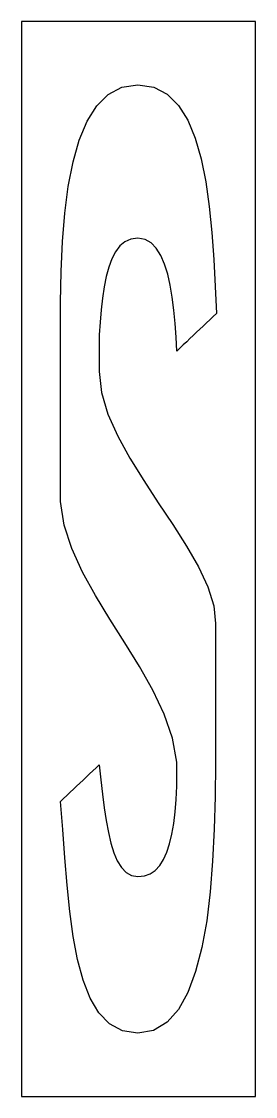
# Model space of a CAD drawing. Extents: x 0 to 24, y 0 to 110.
import ezdxf

# ---------------------------------------------------------------- set-up
doc = ezdxf.new("R2010")
doc.units = 0
doc.layers.add('CUT', color=7, linetype='Continuous')
doc.layers.add('OUTSIDE', color=1, linetype='Continuous')

msp = doc.modelspace()

# ---------------------------------------------------------------- linework, layer by layer
at = {"layer": 'CUT'}
msp.add_lwpolyline([(13.5703, 103.2736), (14.9474, 102.5536), (16.1065, 101.4112), (17.0477, 99.8944), (17.8105, 98.0512), (18.4149, 95.9392), (18.8904, 93.5872), (19.2471, 91.0528), (19.5046, 88.3936), (19.7127, 85.6576), (19.8613, 82.8832), (20, 80.1184), (19.6533, 79.8016), (19.3164, 79.4752), (18.9796, 79.1584), (18.6328, 78.832), (18.296, 78.5152), (17.9591, 78.1984), (17.6124, 77.872), (17.2755, 77.5552), (16.9387, 77.2288), (16.592, 76.912), (16.2551, 76.5952), (15.9183, 76.2688), (15.8489, 77.6896), (15.7498, 79.1008), (15.631, 80.464), (15.4625, 81.7792), (15.2545, 83.0176), (14.9969, 84.16), (14.67, 85.1776), (14.2935, 86.0704), (13.8279, 86.7904), (13.2929, 87.3376), (12.6687, 87.6928), (11.9455, 87.8176), (11.2223, 87.7312), (10.608, 87.4624), (10.0731, 87.0304), (9.6272, 86.4352), (9.2508, 85.7056), (8.9437, 84.8608), (8.6861, 83.8912), (8.4879, 82.8352), (8.3195, 81.6928), (8.1808, 80.4928), (8.0718, 79.2352), (7.9728, 77.9392), (7.9728, 77.6224), (7.9728, 77.3152), (7.9728, 76.9984), (7.9728, 76.6912), (7.9728, 76.3744), (7.9728, 76.0672), (7.9728, 75.7504), (7.9728, 75.4432), (7.9728, 75.1264), (7.9728, 74.8192), (7.9728, 74.5024), (7.9728, 74.1952), (8.2105, 72.0352), (8.8644, 69.8272), (9.865, 67.5808), (11.1133, 65.3056), (12.53, 63.0304), (14.026, 60.7552), (15.522, 58.5184), (16.9189, 56.3296), (18.1375, 54.208), (19.0985, 52.1632), (19.7127, 50.2144), (19.891, 48.3904), (19.891, 47.2), (19.891, 46), (19.891, 44.8096), (19.891, 43.6096), (19.891, 42.4096), (19.891, 41.2192), (19.891, 40.0192), (19.891, 38.8288), (19.891, 37.6288), (19.891, 36.4288), (19.891, 35.2384), (19.891, 34.0384), (19.8514, 30.688), (19.7721, 27.3472), (19.6037, 24.0832), (19.3461, 20.944), (18.9895, 17.9776), (18.4941, 15.2416), (17.8601, 12.7744), (17.0675, 10.6432), (16.0966, 8.896), (14.9276, 7.5904), (13.5505, 6.7648), (11.9455, 6.4768), (10.3505, 6.7264), (9.0229, 7.4368), (7.9232, 8.56), (7.0316, 10.0672), (6.3183, 11.9008), (5.7536, 14.0128), (5.3077, 16.3744), (4.961, 18.928), (4.6836, 21.6256), (4.4557, 24.4384), (4.2279, 27.3088), (4, 30.1888), (4.3269, 30.5056), (4.6638, 30.8128), (4.9907, 31.1296), (5.3276, 31.4368), (5.6545, 31.7536), (5.9814, 32.0608), (6.3183, 32.3776), (6.6452, 32.6848), (6.982, 33.0016), (7.309, 33.3088), (7.6458, 33.6256), (7.9728, 33.9328), (8.1412, 32.416), (8.3096, 30.9472), (8.4879, 29.5456), (8.6861, 28.2304), (8.9139, 27.0112), (9.1715, 25.9072), (9.4687, 24.928), (9.8254, 24.1024), (10.2415, 23.4208), (10.7269, 22.9216), (11.2916, 22.6048), (11.9455, 22.4992), (12.6093, 22.5664), (13.1938, 22.7872), (13.7189, 23.1424), (14.1746, 23.632), (14.5709, 24.256), (14.9077, 25.0048), (15.195, 25.8688), (15.4229, 26.848), (15.6111, 27.9328), (15.7498, 29.1136), (15.8489, 30.3904), (15.9183, 31.7536), (15.9381, 34.2208), (15.4824, 36.6784), (14.6303, 39.1264), (13.4712, 41.5648), (12.104, 43.9936), (10.5981, 46.4224), (9.0625, 48.8416), (7.5864, 51.2512), (6.2489, 53.6608), (5.1492, 56.0704), (4.3666, 58.4704), (4, 60.88), (4, 62.3104), (4, 63.7408), (4, 65.1712), (4, 66.6016), (4, 68.0224), (4, 69.4528), (4, 70.8832), (4, 72.3136), (4, 73.744), (4, 75.1744), (4, 76.6048), (4, 78.0352), (4, 81.2608), (4.0693, 84.4288), (4.208, 87.4816), (4.4557, 90.4), (4.8025, 93.1264), (5.2879, 95.632), (5.9319, 97.8688), (6.7344, 99.7888), (7.7152, 101.3536), (8.904, 102.5248), (10.3009, 103.264), (11.9455, 103.5232)], close=True, dxfattribs=at)
at = {"layer": 'OUTSIDE'}
msp.add_lwpolyline([(0, 0), (24, 0), (24, 110), (0, 110)], close=True, dxfattribs=at)

doc.saveas('drawing.dxf')
